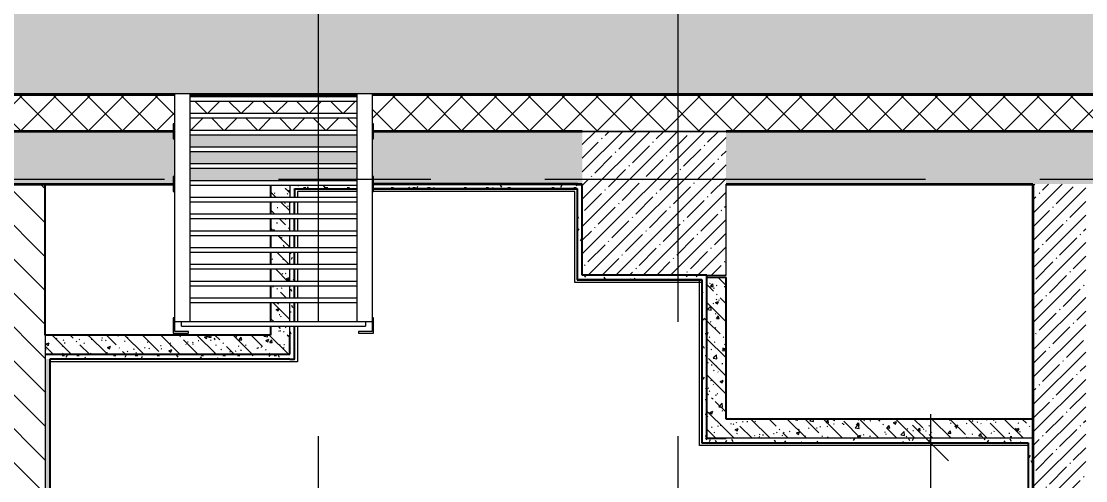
# Model space of a CAD drawing. Header units: millimetres. Extents: x -5524 to 188159, y -8553 to 29000.
# Drawn here: x 15770 to 20210, y 13743 to 15659 of the extents above; entities that cross this region are included whole.
import ezdxf

# ---------------------------------------------------------------- set-up
doc = ezdxf.new("R2010")
doc.units = ezdxf.units.MM
doc.linetypes.add('Осевая', pattern=[3175, 635, -476.25, 1587.5, -476.25])
for name, color, linetype, lineweight in [('A-ANNO-DIMS', 7, 'Continuous', 9), ('A-ANNO-DIMS-100', 7, 'Continuous', 9), ('A-DETL', 7, 'Continuous', 9), ('A-GENM', 7, 'Continuous', 9), ('A-WALL', 7, 'Continuous', 9), ('I-WALL', 7, 'Continuous', 9), ('S-COLS', 7, 'Continuous', 9), ('Оси-2', 7, 'Осевая', 9)]:
    doc.layers.add(name, color=color, linetype=linetype, lineweight=lineweight)
for name, color, linetype, lineweight, true_color in [('A-DETL-GENF-1', 7, 'Continuous', 9, 0xfafafa), ('A-WALL-1', 254, 'Continuous', 25, 0xbebebe), ('A-WALL-2', 254, 'Continuous', 13, 0xbebebe), ('A-WALL-3', 254, 'Continuous', 35, 0xbebebe), ('A-WALL-5', 7, 'Continuous', 35, 0x3c3c3c), ('A-WALL-6', 7, 'Continuous', 25, 0x3c3c3c), ('A-WALL-FNSH-2', 254, 'Continuous', 13, 0xbebebe), ('A-WALL-FNSH-4', 7, 'Continuous', 13, 0x3c3c3c)]:
    doc.layers.add(name, color=color, linetype=linetype, lineweight=lineweight, true_color=true_color)
doc.styles.add('ISOCPEUR', font='isocpeur.ttf', dxfattribs={"width": 0.9, "height": 250})
doc.dimstyles.new('ISO-2_5_0_9К_БОЛЬШОЙ', dxfattribs={"dimscale": 304.8, "dimtxt": 248.995294, "dimasz": 0.492126, "dimexe": 0.393701, "dimexo": 0.984252, "dimgap": 0, "dimtad": 1, "dimdec": 0, "dimrnd": 10, "dimzin": 0, "dimdsep": 46, "dimtxsty": 'ISOCPEUR', "dimblk1": 'OBLIQUE', "dimblk2": 'OBLIQUE', "dimsah": 1, "dimcen": 0.09, "dimdle": 0.393701, "dimazin": 0, "dimtfac": 1, "dimtdec": 4, "dimtix": 1, "dimtmove": 0, "dimatfit": 3, "dimfxl": 1, "dimtvp": 1, "dimtolj": 1, "dimtzin": 0, "dimarcsym": 2})
pattern_1 = [(45, (0, 0), (-57.02463, 57.02463), []), (45, (57.025, 0), (-57.02463, 57.02463), [100.806, -20.161, 3.353, -16.808])]
pattern_2 = [(135, (0, 0), (-75.43415, -75.43415), [106.68, -17.78, 3.556, -17.78]), (135, (0, 75.39), (-75.43415, -75.43415), []), (50, (0, 0), (127.5292, -11.15758), [13.335, -146.685]), (355, (0, 0), (-24.66966, 133.74), [10.668, -117.348]), (100.451, (10.63, -0.93), (102.85973, 122.5818), [11.333, -124.663]), (46.184, (0, 35.56), (189.7552, -29.4304), [20.002, -220.027]), (96.636, (15.81, 33.1), (166.1822, 173.1996), [17, -186.995]), (351.184, (0, 35.56), (166.184, 173.1976), [16.002, -176.022]), (21, (17.78, 26.67), (106.13027, -71.58603), [13.335, -146.685]), (326, (17.78, 26.67), (43.2619, 128.93175), [10.668, -117.348]), (71.451, (26.62, 20.7), (149.392, 57.34505), [11.333, -124.663]), (37.5, (0, 0), (2.16223, 59.18836), [3.353, -112.573, 3.353, -115.773, -117.792]), (37.5, (0, 0), (2.16223, 59.18836), [-235.052, 3.353, -114.44]), (7.5, (0, 0), (46.77386, 70.12615), [3.353, -64.567, 3.353, -109.906, -44.894]), (7.5, (0, 0), (46.77386, 70.12615), [-181.178, 3.353, -41.542]), (327.5, (-39.65, 0), (94.91367, -4.01009), [3.353, -41.097, 3.353, -135.331, -184.023]), (327.5, (-39.65, 0), (94.91367, -4.01009), [-183.134, 3.353, -180.67]), (317.5, (-57.43, 0), (103.69057, 17.79882), [3.353, -54.432, 3.353, -88.748, -130.683]), (317.5, (-57.43, 0), (103.69057, 17.79882), [-149.885, 3.353, -127.33])]
pattern_3 = [(0, (0, 0), (121.92, 30.48), [10.058, -81.382, 10.058, -81.382, -487.68]), (0, (0, 0), (121.92, 30.48), [-182.88, 10.058, -172.822, 10.058, -81.382, -213.36]), (0, (0, 0), (121.92, 30.48), [-457.2, 10.058, -50.902, 10.058, -142.342]), (120, (45.72, 15.24), (-87.356454, 90.345817), [10.058, -81.382, 10.058, -81.382, -487.68]), (120, (45.72, 15.24), (-87.356454, 90.345817), [-182.88, 10.058, -172.822, 10.058, -81.382, -213.36]), (120, (45.72, 15.24), (-87.356454, 90.345817), [-457.2, 10.058, -50.902, 10.058, -142.342]), (240, (60.96, 76.2), (-34.563546, -120.825817), [10.058, -81.382, 10.058, -81.382, -487.68]), (240, (60.96, 76.2), (-34.563546, -120.825817), [-182.88, 10.058, -172.822, 10.058, -81.382, -213.36]), (240, (60.96, 76.2), (-34.563546, -120.825817), [-457.2, 10.058, -50.902, 10.058, -142.342])]

# ---------------------------------------------------------------- blocks, each defined once
blk = doc.blocks.new('ОМ_Арматурный стержень_Форма 1 - ОМ_Арматурный стержень_Форма 1-22194821-План расстановки осветительного оборудования 3 этажа в осях 1-12')
at = {"layer": 'A-GENM'}
for p, q in [((732.8, 9), (35.2, 9)), ((35.2, -9), (732.8, -9))]:
    blk.add_line(p, q, dxfattribs=at)
blk = doc.blocks.new('ОМ_Уголок_ГОСТ 8509-93 - ОМ_Уголок_ГОСТ 8509-93-22194820-План расстановки осветительного оборудования 3 этажа в осях 1-12')
at = {"layer": 'A-GENM'}
for p, q in [((16410.4, 15231.5), (16404.4, 15231.5)), ((16404.4, 15231.5), (16404.4, 15168.5)), ((16404.4, 15168.5), (16410.4, 15168.5))]:
    blk.add_line(p, q, dxfattribs=at)
blk = doc.blocks.new('ОМ_Уголок_ГОСТ 8509-93 - ОМ_Уголок_ГОСТ 8509-93-V35-План расстановки осветительного оборудования 3 этажа в осях 1-12')
at = {"layer": 'A-GENM'}
for p, q in [((17240, 15231.5), (17234, 15231.5)), ((17240, 15168.5), (17240, 15231.5)), ((17234, 15168.5), (17240, 15168.5))]:
    blk.add_line(p, q, dxfattribs=at)
blk = doc.blocks.new('ОМ_Уголок_ГОСТ 8509-93 - ОМ_Уголок_ГОСТ 8509-93-22194825-План расстановки осветительного оборудования 3 этажа в осях 1-12')
at = {"layer": 'A-GENM'}
for p, q in [((17240, 14421.5), (17234, 14421.5)), ((17234, 14405), (17234, 14364.5)), ((17240, 14358.5), (17240, 14421.5)), ((17234, 14364.5), (17177, 14364.5)), ((17177, 14364.5), (17177, 14358.5)), ((17177, 14358.5), (17240, 14358.5))]:
    blk.add_line(p, q, dxfattribs=at)
blk = doc.blocks.new('ОМ_Уголок_ГОСТ 8509-93 - ОМ_Уголок_ГОСТ 8509-93-V36-План расстановки осветительного оборудования 3 этажа в осях 1-12')
at = {"layer": 'A-GENM'}
for p, q in [((16410.4, 14421.5), (16404.4, 14421.5)), ((16404.4, 14421.5), (16404.4, 14358.5)), ((16410.4, 14364.5), (16410.4, 14405)), ((16404.4, 14358.5), (16467.4, 14358.5)), ((16467.4, 14364.5), (16410.4, 14364.5)), ((16467.4, 14358.5), (16467.4, 14364.5))]:
    blk.add_line(p, q, dxfattribs=at)
blk = doc.blocks.new('ОМ_Уголок_ГОСТ 8509-93 - ОМ_Уголок_ГОСТ 8509-93-22194823-План расстановки осветительного оборудования 3 этажа в осях 1-12')
at = {"layer": 'A-GENM'}
for p, q in [((0, 17.8), (0, -45.2)), ((953, 17.8), (0, 17.8)), ((0, -45.2), (953, -45.2))]:
    blk.add_line(p, q, dxfattribs=at)
blk = doc.blocks.new('ОМ_Уголок_ГОСТ 8509-93 - ОМ_Уголок_ГОСТ 8509-93-V37-План расстановки осветительного оборудования 3 этажа в осях 1-12')
at = {"layer": 'A-GENM'}
for p, q in [((1370, 17.8), (417, 17.8)), ((1370, -45.2), (1370, 17.8)), ((417, -45.2), (1370, -45.2))]:
    blk.add_line(p, q, dxfattribs=at)
blk = doc.blocks.new('ОМ_Уголок_ГОСТ 8509-93 - ОМ_Уголок_ГОСТ 8509-93-V38-План расстановки осветительного оборудования 3 этажа в осях 1-12')
at = {"layer": 'A-GENM'}
for p, q in [((16404.4, 15011.5), (16404.4, 14948.5)), ((16410.4, 15011.5), (16404.4, 15011.5)), ((16404.4, 14948.5), (16410.4, 14948.5))]:
    blk.add_line(p, q, dxfattribs=at)
blk = doc.blocks.new('ОМ_Уголок_ГОСТ 8509-93 - ОМ_Уголок_ГОСТ 8509-93-V39-План расстановки осветительного оборудования 3 этажа в осях 1-12')
at = {"layer": 'A-GENM'}
for p, q in [((17240, 15011.5), (17234, 15011.5)), ((17240, 14948.5), (17240, 15011.5)), ((17234, 14948.5), (17240, 14948.5))]:
    blk.add_line(p, q, dxfattribs=at)
blk = doc.blocks.new('ОМ_Арматурный стержень_Форма 1 - ОМ_Арматурный стержень_Форма 1-V40-План расстановки осветительного оборудования 3 этажа в осях 1-12')
at = {"layer": 'A-GENM'}
for p, q in [((16438.2, 14396), (16438.2, 14405)), ((16438.2, 14387), (16438.2, 14396)), ((16438.2, 14387), (17206.2, 14387)), ((17171, 14405), (16473.4, 14405)), ((17206.2, 14405), (17206.2, 14396)), ((17206.2, 14396), (17206.2, 14387))]:
    blk.add_line(p, q, dxfattribs=at)
blk = doc.blocks.new('DIMBLOCK12-План расстановки осветительного оборудования 3 этажа в осях 1-12')
at = {"layer": 'A-ANNO-DIMS-100'}
for p, q in [((19562.2, 14020), (19562.2, 12946.6)), ((19368.3, 13900), (19682.2, 13900)), ((19562.2, 13900), (19368.3, 13900)), ((19469.3, 12946.6), (19682.2, 12946.6)), ((19562.2, 12946.6), (19469.3, 12946.6))]:
    blk.add_line(p, q, dxfattribs=at)
at = {"layer": 'A-ANNO-DIMS-100', "lineweight": 20}
for p, q in [((19562.2, 13900), (19487.2, 13975)), ((19562.2, 13900), (19637.2, 13825)), ((19562.2, 12946.6), (19487.2, 13021.6)), ((19562.2, 12946.6), (19637.2, 12871.6))]:
    blk.add_line(p, q, dxfattribs=at)
at = {"layer": 'A-ANNO-DIMS-100', "color": 0, "insert": (19235.6, 13207.8), "char_height": 250, "width": 517.144, "attachment_point": 1, "rotation": 90, "line_spacing_factor": 1.149209, "style": 'ISOCPEUR'}
blk.add_mtext('1/2', dxfattribs=at)
blk = doc.blocks.new('_Oblique')
at = {"color": 0, "linetype": 'ByBlock', "lineweight": -2}
blk.add_line((-0.5, -0.5), (0.5, 0.5), dxfattribs=at)

msp = doc.modelspace()

# ---------------------------------------------------------------- hatches: boundary and pattern name
at = {"layer": 'A-DETL-GENF-1'}
msp.add_hatch(color=256, dxfattribs=at).paths.add_polyline_path([(-268, 14774.9), (-268, 15358), (38207.7, 15358), (38207.7, 23799.7), (38548, 23799.7), (38548, 23888.3), (33928.1, 23888.3), (33928.1, 27398.1), (-2409.1, 27398.1), (-2409.1, 14774.9), (-300.5, 14774.9)])
at = {"layer": 'A-WALL'}
h = msp.add_hatch(dxfattribs=at)
h.set_pattern_fill('FP_8', color=256, style=0, pattern_type=2)
h.set_pattern_definition([(45, (0, 0), (-70.71068, 70.71068), []), (135, (0, 0), (-70.71068, -70.71068), [])])
h.paths.add_polyline_path([(38045.6, 15200), (38207.7, 15200), (38207.7, 15350), (17234, 15350), (17234, 15231.5), (17240, 15231.5), (17240, 15200), (37878.2, 15200)])
h.paths.add_polyline_path([(16404.4, 15200), (16404.4, 15231.5), (16410.4, 15231.5), (16410.4, 15350), (-260, 15350), (-260, 15200), (16277.1, 15200)])
h.paths.add_polyline_path([(16946.9, 15204), (17171, 15204), (17171, 15256), (16473.4, 15256), (16473.4, 15204), (16779.4, 15204)])
h.paths.add_polyline_path([(17114.3, 15274), (17171, 15274), (17171, 15326), (16473.4, 15326), (16473.4, 15274), (16946.9, 15274)])
h.paths.add_polyline_path([(16473.4, 15344), (17171, 15344), (17171, 15350), (16473.4, 15350)])
at = {"layer": 'I-WALL'}
h = msp.add_hatch(dxfattribs=at)
h.set_pattern_fill('FP_9', color=256, style=0, pattern_type=2)
h.set_pattern_definition(pattern_1)
h.paths.add_polyline_path([(17240, 14980), (18110.3, 14980), (18110.3, 15200), (17240, 15200), (17240, 15168.5), (17234, 15168.5), (17234, 15011.5), (17240, 15011.5), (17240, 15005.5)])
h.paths.add_polyline_path([(14310, 14980), (16404.4, 14980), (16404.4, 15011.5), (16410.4, 15011.5), (16410.4, 15168.5), (16404.4, 15168.5), (16404.4, 15200), (14310, 15200)])
h.paths.add_polyline_path([(32990, 14980), (32990, 15200), (30610, 15200), (30610, 14980), (32854.7, 14980)])
h.paths.add_polyline_path([(21133.1, 14980), (21910, 14980), (21910, 15200), (18710.3, 15200), (18710.3, 14980), (20210, 14980)])
h.paths.add_polyline_path([(30010, 14980), (30010, 15200), (26410, 15200), (26410, 14980), (29840.6, 14980)])
h.paths.add_polyline_path([(22510, 14980), (25810, 14980), (25810, 15200), (22510, 15200), (22510, 15130.8)])
h.paths.add_polyline_path([(16967.7, 14994), (17171, 14994), (17171, 15046), (16473.4, 15046), (16473.4, 14994), (16946.9, 14994)])
h.paths.add_polyline_path([(16612, 15064), (17171, 15064), (17171, 15116), (16473.4, 15116), (16473.4, 15064)])
h.paths.add_polyline_path([(16946.9, 15134), (17171, 15134), (17171, 15186), (16473.4, 15186), (16473.4, 15134), (16779.4, 15134)])
h = msp.add_hatch(dxfattribs=at)
h.set_pattern_fill('FP_7', color=256, style=0, pattern_type=2)
h.set_pattern_definition([(135, (0, 0), (-70.7107, -70.7107), [])])
h.paths.add_polyline_path([(15870, 11100), (15870, 14980), (15670, 14980), (15670, 11100), (15774.7, 11100)])
h = msp.add_hatch(dxfattribs=at)
h.set_pattern_fill('FP_14', color=256, style=0, pattern_type=2)
h.set_pattern_definition(pattern_2)
h.paths.add_polyline_path([(16810, 14350), (16890, 14350), (16890, 14387), (16810, 14387)])
h.paths.add_polyline_path([(16810, 14405), (16890, 14405), (16890, 14486), (16810, 14486)])
h.paths.add_polyline_path([(16890, 14504), (16890, 14556), (16810, 14556), (16810, 14504), (16830.2, 14504)])
h.paths.add_polyline_path([(16810, 14574), (16890, 14574), (16890, 14626), (16810, 14626)])
h.paths.add_polyline_path([(16890, 14644), (16890, 14696), (16810, 14696), (16810, 14644), (16848.6, 14644)])
h.paths.add_polyline_path([(16810, 14714), (16890, 14714), (16890, 14766), (16810, 14766)])
h.paths.add_polyline_path([(16890, 14784), (16890, 14836), (16810, 14836), (16810, 14784), (16866.9, 14784)])
h.paths.add_polyline_path([(16810, 14854), (16890, 14854), (16890, 14906), (16810, 14906)])
h.paths.add_polyline_path([(16890, 14924), (16890, 14976), (16810, 14976), (16810, 14924), (16885.3, 14924)])
h = msp.add_hatch(dxfattribs=at)
h.set_pattern_fill('FP_30', color=256, style=0, pattern_type=2)
h.set_pattern_definition(pattern_3)
h.paths.add_polyline_path([(18090.3, 14960), (18090.3, 14980), (17240, 14980), (17240, 14960), (18089.3, 14960)])
h.paths.add_polyline_path([(16890, 14960), (17171, 14960), (17171, 14976), (16890, 14976)])
h = msp.add_hatch(dxfattribs=at)
h.set_pattern_fill('FP_30', color=256, style=0, pattern_type=2)
h.set_pattern_definition(pattern_3)
h.paths.add_polyline_path([(18090.3, 14600), (18110.3, 14600), (18110.3, 14980), (18090.3, 14980), (18090.3, 14925.6)])
h = msp.add_hatch(dxfattribs=at)
h.set_pattern_fill('FP_9', color=256, style=0, pattern_type=2)
h.set_pattern_definition(pattern_1)
h.paths.add_polyline_path([(20210, 11400), (20210, 14980), (19990, 14980), (19990, 11400)])
h = msp.add_hatch(dxfattribs=at)
h.set_pattern_fill('FP_30', color=256, style=0, pattern_type=2)
h.set_pattern_definition(pattern_3)
h.paths.add_polyline_path([(16910, 14250), (16910, 14387), (16890, 14387), (16890, 14250)])
h.paths.add_polyline_path([(16910, 14405), (16910, 14486), (16890, 14486), (16890, 14405), (16891.8, 14405)])
h.paths.add_polyline_path([(16910, 14504), (16910, 14556), (16890, 14556), (16890, 14504), (16895.1, 14504)])
h.paths.add_polyline_path([(16897.4, 14574), (16910, 14574), (16910, 14626), (16890, 14626), (16890, 14574)])
h.paths.add_polyline_path([(16890, 14644), (16910, 14644), (16910, 14696), (16890, 14696), (16890, 14661.8)])
h.paths.add_polyline_path([(16902, 14714), (16910, 14714), (16910, 14766), (16890, 14766), (16890, 14714)])
h.paths.add_polyline_path([(16904.3, 14784), (16910, 14784), (16910, 14836), (16890, 14836), (16890, 14784)])
h.paths.add_polyline_path([(16890, 14854), (16910, 14854), (16910, 14906), (16890, 14906)])
h.paths.add_polyline_path([(16910, 14924), (16910, 14960), (16890, 14960), (16890, 14924), (16908.9, 14924)])
h = msp.add_hatch(dxfattribs=at)
h.set_pattern_fill('FP_30', color=256, style=0, pattern_type=2)
h.set_pattern_definition(pattern_3)
h.paths.add_polyline_path([(18609.3, 14580), (18610.3, 14580), (18610.3, 14600), (18090.3, 14600), (18090.3, 14580), (18453.9, 14580)])
h = msp.add_hatch(dxfattribs=at)
h.set_pattern_fill('FP_30', color=256, style=0, pattern_type=2)
h.set_pattern_definition(pattern_3)
h.paths.add_polyline_path([(18630.3, 13920), (18630.3, 14600), (18610.3, 14600), (18610.3, 13920)])
h = msp.add_hatch(dxfattribs=at)
h.set_pattern_fill('FP_14', color=256, style=0, pattern_type=2)
h.set_pattern_definition(pattern_2)
h.paths.add_polyline_path([(18710.3, 13920), (18710.3, 14590), (18630.3, 14590), (18630.3, 13920)])
h = msp.add_hatch(dxfattribs=at)
h.set_pattern_fill('FP_14', color=256, style=0, pattern_type=2)
h.set_pattern_definition(pattern_2)
h.paths.add_polyline_path([(16444.5, 14270), (16890, 14270), (16890, 14350), (15870, 14350), (15870, 14270)])
h = msp.add_hatch(dxfattribs=at)
h.set_pattern_fill('FP_30', color=256, style=0, pattern_type=2)
h.set_pattern_definition(pattern_3)
h.paths.add_polyline_path([(16890, 14250), (16890, 14270), (15870, 14270), (15870, 14250), (16444.5, 14250)])
h = msp.add_hatch(dxfattribs=at)
h.set_pattern_fill('FP_30', color=256, style=0, pattern_type=2)
h.set_pattern_definition(pattern_3)
h.paths.add_polyline_path([(15870, 11100), (15890, 11100), (15890, 14250), (15870, 14250), (15870, 11760)])
h = msp.add_hatch(dxfattribs=at)
h.set_pattern_fill('FP_14', color=256, style=0, pattern_type=2)
h.set_pattern_definition(pattern_2)
h.paths.add_polyline_path([(19970, 13920), (19990, 13920), (19990, 14000), (18710.3, 14000), (18710.3, 13920), (19793.5, 13920)])
h = msp.add_hatch(dxfattribs=at)
h.set_pattern_fill('FP_30', color=256, style=0, pattern_type=2)
h.set_pattern_definition(pattern_3)
h.paths.add_polyline_path([(19970, 13900), (19970, 13920), (18610.3, 13920), (18610.3, 13900), (19793.5, 13900)])
h = msp.add_hatch(dxfattribs=at)
h.set_pattern_fill('FP_30', color=256, style=0, pattern_type=2)
h.set_pattern_definition(pattern_3)
h.paths.add_polyline_path([(19970, 12001.9), (19990, 12001.9), (19990, 13920), (19970, 13920), (19970, 12002.9)])
at = {"layer": 'S-COLS'}
h = msp.add_hatch(dxfattribs=at)
h.set_pattern_fill('FP_9', color=256, style=0, pattern_type=2)
h.set_pattern_definition(pattern_1)
h.paths.add_polyline_path([(18110.3, 14600), (18710.3, 14600), (18710.3, 15200), (18110.3, 15200), (18110.3, 14925.6)])

# ---------------------------------------------------------------- linework, layer by layer
at = {"layer": 'A-DETL'}
msp.add_line((-268, 15358), (38207.7, 15358), dxfattribs=at)
at = {"layer": 'A-WALL'}
for p, q in [((16410.4, 15350), (-260, 15350)), ((17171, 15350), (16473.4, 15350)), ((38207.7, 15350), (17234, 15350)), ((16890, 14976.3), (16890, 14923.7)), ((16890, 14853.7), (16890, 14906.3)), ((16890, 14783.7), (16890, 14836.3)), ((16890, 14713.7), (16890, 14766.3)), ((16890, 14643.7), (16890, 14696.3)), ((16890, 14573.7), (16890, 14626.3)), ((16890, 14503.7), (16890, 14556.3)), ((16890, 14404.7), (16890, 14486.3)), ((16890, 14350), (16890, 14387.3)), ((15870, 14350), (15870, 11100)), ((19990, 13920), (18710.3, 13920))]:
    msp.add_line(p, q, dxfattribs=at)
at = {"layer": 'A-WALL-1'}
for p, q in [((15870, 14350), (15870, 14980)), ((16810, 14976.3), (16810, 14923.7)), ((18110.3, 14600), (18110.3, 14980)), ((16910, 14960), (17171, 14960)), ((16910, 14959), (16910, 14960)), ((18089.3, 14960), (18090.3, 14960)), ((16810, 14906.3), (16810, 14853.7)), ((16910, 14853.7), (16910, 14906.3)), ((16810, 14836.3), (16810, 14783.7)), ((16910, 14783.7), (16910, 14836.3)), ((16810, 14766.3), (16810, 14713.7)), ((16910, 14713.7), (16910, 14766.3)), ((16810, 14696.3), (16810, 14643.7)), ((16910, 14643.7), (16910, 14696.3)), ((16810, 14626.3), (16810, 14573.7)), ((16910, 14573.7), (16910, 14626.3)), ((18630.3, 14600), (18110.3, 14600)), ((18609.3, 14580), (18610.3, 14580)), ((18630.3, 13920), (18630.3, 14600)), ((18710.3, 14590), (18630.3, 14590)), ((18710.3, 14000), (18710.3, 14590)), ((16810, 14556.3), (16810, 14503.7)), ((16910, 14503.7), (16910, 14556.3)), ((16810, 14486.3), (16810, 14404.7)), ((16910, 14404.7), (16910, 14486.3)), ((16810, 14387.3), (16810, 14350)), ((16910, 14250), (16910, 14387.3)), ((16810, 14350), (15870, 14350)), ((16890, 14270), (16890, 14350)), ((15870, 14270), (16890, 14270)), ((15890, 14249), (15890, 14250)), ((16890, 14250), (16910, 14250)), ((19990, 14000), (18710.3, 14000)), ((18610.3, 13900), (19970, 13900)), ((18630.3, 13920), (18710.3, 13920)), ((19970, 13900), (19970, 12001.9))]:
    msp.add_line(p, q, dxfattribs=at)
at = {"layer": 'A-WALL-2'}
for p, q in [((14310, 15200), (16404.4, 15200)), ((17240, 15200), (21910, 15200))]:
    msp.add_line(p, q, dxfattribs=at)
at = {"layer": 'A-WALL-3'}
msp.add_line((18090.3, 14980), (17240, 14980), dxfattribs=at)
at = {"layer": 'A-WALL-5'}
for p, q in [((16404.4, 15200), (14310, 15200)), ((18110.3, 15200), (17240, 15200)), ((21910, 15200), (18710.3, 15200)), ((14310, 14980), (16404.4, 14980)), ((18090.3, 14980), (18110.3, 14980)), ((18710.3, 14980), (19990, 14980)), ((19990, 14980), (19990, 11400))]:
    msp.add_line(p, q, dxfattribs=at)
at = {"layer": 'A-WALL-6'}
for p, q in [((16910, 14959), (16910, 14923.7)), ((18089.3, 14960), (17240, 14960)), ((18090.3, 14580), (18090.3, 14960)), ((18609.3, 14580), (18090.3, 14580)), ((18610.3, 13900), (18610.3, 14580)), ((16890, 14250), (15890, 14250)), ((15890, 14249), (15890, 11120))]:
    msp.add_line(p, q, dxfattribs=at)
at = {"layer": 'A-WALL-FNSH-2'}
for p, q in [((16410.4, 15353), (-263, 15353)), ((17171, 15353), (16473.4, 15353)), ((38207.7, 15353), (17234, 15353))]:
    msp.add_line(p, q, dxfattribs=at)
at = {"layer": 'A-WALL-FNSH-4'}
for p, q in [((16911, 14959), (17171, 14959)), ((16911, 14923.7), (16911, 14959)), ((17240, 14959), (18089.3, 14959)), ((18089.3, 14959), (18089.3, 14579)), ((16911, 14853.7), (16911, 14906.3)), ((16911, 14783.7), (16911, 14836.3)), ((16911, 14713.7), (16911, 14766.3)), ((16911, 14643.7), (16911, 14696.3)), ((16911, 14573.7), (16911, 14626.3)), ((18089.3, 14579), (18609.3, 14579)), ((18609.3, 14579), (18609.3, 13899)), ((16911, 14503.7), (16911, 14556.3)), ((16911, 14404.7), (16911, 14486.3)), ((16911, 14249), (16911, 14387.3)), ((15891, 14249), (16911, 14249)), ((15891, 11121), (15891, 14249)), ((16910, 14250), (16910, 14250)), ((18609.3, 13899), (19969, 13899)), ((19969, 13899), (19969, 12002.9))]:
    msp.add_line(p, q, dxfattribs=at)
at = {"layer": 'I-WALL'}
for p, q in [((16911, 14959), (16911, 14960)), ((16922, 14949), (16922, 14923.7)), ((17171, 14949), (16922, 14949)), ((18079.3, 14949), (17239.9, 14949)), ((18079.3, 14569), (18079.3, 14949)), ((16922, 14906.3), (16922, 14853.7)), ((16922, 14836.3), (16922, 14783.7)), ((16922, 14766.3), (16922, 14713.7)), ((16922, 14696.3), (16922, 14643.7)), ((16922, 14626.3), (16922, 14573.7)), ((18610.3, 14569), (18079.3, 14569)), ((18599.3, 13889), (18599.3, 14580)), ((16922, 14556.3), (16922, 14503.7)), ((16922, 14486.3), (16922, 14404.7)), ((16922, 14387.3), (16922, 14238)), ((16922, 14238), (15891, 14238)), ((19970, 13889), (18599.3, 13889))]:
    msp.add_line(p, q, dxfattribs=at)
at = {"layer": 'S-COLS'}
for p, q in [((18710.3, 15200), (18110.3, 15200)), ((18110.3, 14980), (18110.3, 14600)), ((18710.3, 14600), (18710.3, 14980)), ((18110.3, 14600), (18710.3, 14600))]:
    msp.add_line(p, q, dxfattribs=at)
at = {"layer": 'Оси-2'}
for p, q in [((17010, 593.7), (17010, 24898.1)), ((18510, 593.7), (18510, 24898.1)), ((-2206.6, 15000), (35660, 15000))]:
    msp.add_line(p, q, dxfattribs=at)

# ---------------------------------------------------------------- block references
at = {"layer": 'A-GENM', "extrusion": (0, 0, -1)}
for name, p, rotation in [('ОМ_Уголок_ГОСТ 8509-93 - ОМ_Уголок_ГОСТ 8509-93-V37-План расстановки осветительного оборудования 3 этажа в осях 1-12', (-16428.2, 15775), 270.0000000000005), ('ОМ_Уголок_ГОСТ 8509-93 - ОМ_Уголок_ГОСТ 8509-93-22194823-План расстановки осветительного оборудования 3 этажа в осях 1-12', (-17216.2, 14405), 90.00000000000026)]:
    msp.add_blockref(name, p, dxfattribs=dict(at, rotation=rotation))
at = {"layer": 'A-GENM'}
for name, p in [('ОМ_Арматурный стержень_Форма 1 - ОМ_Арматурный стержень_Форма 1-22194821-План расстановки осветительного оборудования 3 этажа в осях 1-12', (16438.2, 15335)), ('ОМ_Арматурный стержень_Форма 1 - ОМ_Арматурный стержень_Форма 1-22194821-План расстановки осветительного оборудования 3 этажа в осях 1-12', (16438.2, 15265)), ('ОМ_Уголок_ГОСТ 8509-93 - ОМ_Уголок_ГОСТ 8509-93-22194820-План расстановки осветительного оборудования 3 этажа в осях 1-12', (0, 0)), ('ОМ_Уголок_ГОСТ 8509-93 - ОМ_Уголок_ГОСТ 8509-93-V35-План расстановки осветительного оборудования 3 этажа в осях 1-12', (0, 0)), ('ОМ_Арматурный стержень_Форма 1 - ОМ_Арматурный стержень_Форма 1-22194821-План расстановки осветительного оборудования 3 этажа в осях 1-12', (16438.2, 15195)), ('ОМ_Арматурный стержень_Форма 1 - ОМ_Арматурный стержень_Форма 1-22194821-План расстановки осветительного оборудования 3 этажа в осях 1-12', (16438.2, 15125)), ('ОМ_Арматурный стержень_Форма 1 - ОМ_Арматурный стержень_Форма 1-22194821-План расстановки осветительного оборудования 3 этажа в осях 1-12', (16438.2, 15055)), ('ОМ_Уголок_ГОСТ 8509-93 - ОМ_Уголок_ГОСТ 8509-93-V38-План расстановки осветительного оборудования 3 этажа в осях 1-12', (0, 0)), ('ОМ_Уголок_ГОСТ 8509-93 - ОМ_Уголок_ГОСТ 8509-93-V39-План расстановки осветительного оборудования 3 этажа в осях 1-12', (0, 0)), ('ОМ_Арматурный стержень_Форма 1 - ОМ_Арматурный стержень_Форма 1-22194821-План расстановки осветительного оборудования 3 этажа в осях 1-12', (16438.2, 14985)), ('ОМ_Арматурный стержень_Форма 1 - ОМ_Арматурный стержень_Форма 1-22194821-План расстановки осветительного оборудования 3 этажа в осях 1-12', (16438.2, 14915)), ('ОМ_Арматурный стержень_Форма 1 - ОМ_Арматурный стержень_Форма 1-22194821-План расстановки осветительного оборудования 3 этажа в осях 1-12', (16438.2, 14845)), ('ОМ_Арматурный стержень_Форма 1 - ОМ_Арматурный стержень_Форма 1-22194821-План расстановки осветительного оборудования 3 этажа в осях 1-12', (16438.2, 14775)), ('ОМ_Арматурный стержень_Форма 1 - ОМ_Арматурный стержень_Форма 1-22194821-План расстановки осветительного оборудования 3 этажа в осях 1-12', (16438.2, 14705)), ('ОМ_Арматурный стержень_Форма 1 - ОМ_Арматурный стержень_Форма 1-22194821-План расстановки осветительного оборудования 3 этажа в осях 1-12', (16438.2, 14635)), ('ОМ_Арматурный стержень_Форма 1 - ОМ_Арматурный стержень_Форма 1-22194821-План расстановки осветительного оборудования 3 этажа в осях 1-12', (16438.2, 14565)), ('ОМ_Арматурный стержень_Форма 1 - ОМ_Арматурный стержень_Форма 1-22194821-План расстановки осветительного оборудования 3 этажа в осях 1-12', (16438.2, 14495)), ('ОМ_Уголок_ГОСТ 8509-93 - ОМ_Уголок_ГОСТ 8509-93-V36-План расстановки осветительного оборудования 3 этажа в осях 1-12', (0, 0)), ('ОМ_Арматурный стержень_Форма 1 - ОМ_Арматурный стержень_Форма 1-V40-План расстановки осветительного оборудования 3 этажа в осях 1-12', (0, 0)), ('ОМ_Уголок_ГОСТ 8509-93 - ОМ_Уголок_ГОСТ 8509-93-22194825-План расстановки осветительного оборудования 3 этажа в осях 1-12', (0, 0))]:
    msp.add_blockref(name, p, dxfattribs=at)

# ---------------------------------------------------------------- dimensions: what is measured, and where the dimension line sits
at = {"layer": 'A-ANNO-DIMS'}
dim = msp.add_linear_dim(base=(19562.2, 12946.6), p1=(19668.3, 13900), p2=(19169.3, 12946.6), angle=90, text='1/2', dimstyle='ISO-2_5_0_9К_БОЛЬШОЙ', override={"dimpost": '<>', "dimfxl": 1076.1252}, dxfattribs=at)
dim.commit()
dim.dimension.update_dxf_attribs({"geometry": 'DIMBLOCK12-План расстановки осветительного оборудования 3 этажа в осях 1-12', "text_midpoint": (19437.2, 13423.3)})

doc.saveas('drawing.dxf')
